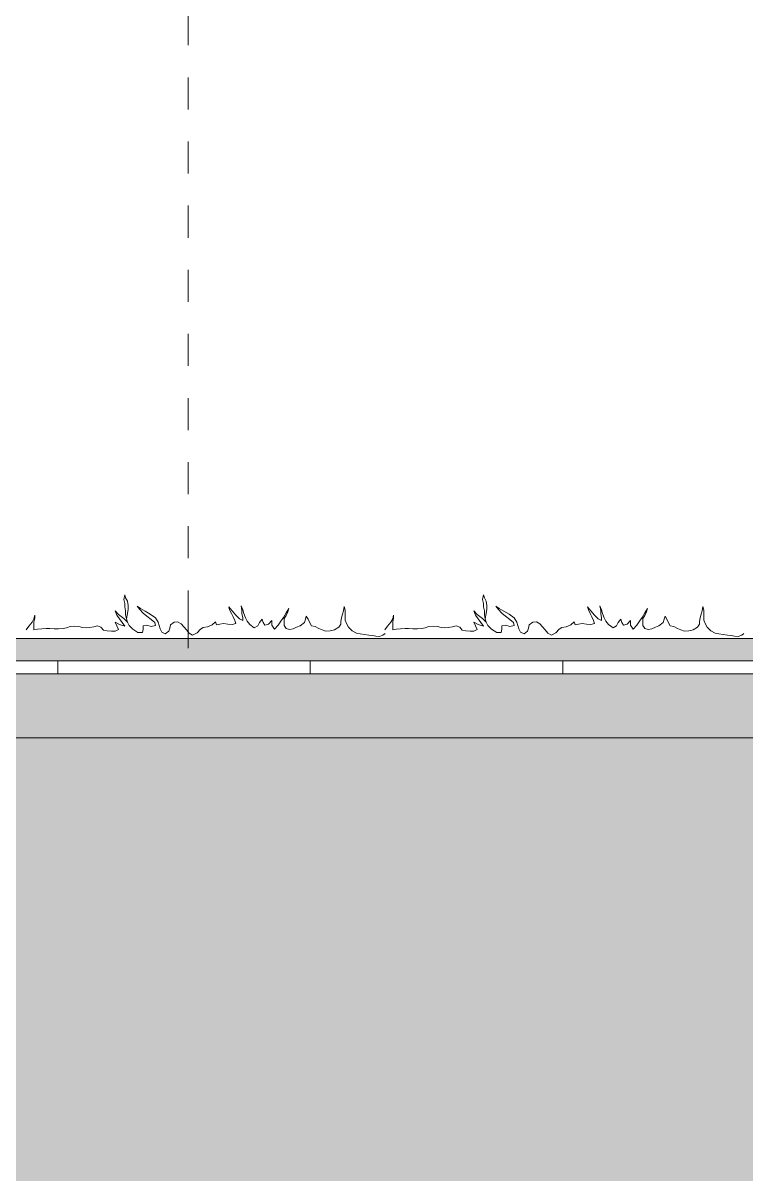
# Model space of a CAD drawing. Header units: millimetres. Extents: x -19 to 261, y -91 to 25.
# Drawn here: x 219.998 to 222.253, y -22.944 to -19.333 of the extents above; entities that cross this region are included whole.
import ezdxf

# ---------------------------------------------------------------- set-up
doc = ezdxf.new("R2010")
doc.units = ezdxf.units.MM
doc.linetypes.add('ACAD_ISO14W100_S12', pattern=[0.06, 0, -0.03, 0, -0.03])
doc.layers.add('XR$3$STANDARD_1', color=7, linetype='Continuous', lineweight=18, true_color=0x000000)

# ---------------------------------------------------------------- blocks, each defined once
blk = doc.blocks.new('ELEMENTO_RETINO_3')
at = {"layer": 'XR$3$STANDARD_1', "color": 18, "lineweight": 18, "true_color": 0x000000}
for p, q in [((221.4317, -21.1309), (221.4344, -21.1161)), ((221.4344, -21.1161), (221.4372, -21.1251)), ((221.4317, -21.1309), (221.4344, -21.1429)), ((221.4344, -21.1429), (221.4344, -21.1531)), ((221.4344, -21.1531), (221.4372, -21.1661)), ((221.4372, -21.1251), (221.4427, -21.1359)), ((221.4427, -21.1359), (221.4454, -21.1495)), ((221.4454, -21.1605), (221.4454, -21.1495)), ((221.4729, -21.1517), (221.4839, -21.1583)), ((221.4729, -21.1517), (221.4812, -21.1623)), ((221.4839, -21.1583), (221.4977, -21.1667)), ((221.7589, -21.1535), (221.7699, -21.1659)), ((221.7589, -21.1535), (221.7617, -21.1631)), ((221.7974, -21.1507), (221.8029, -21.1633)), ((221.7974, -21.1507), (221.8002, -21.1649)), ((221.9377, -21.1727), (221.9459, -21.1591)), ((221.9432, -21.1693), (221.9459, -21.1591)), ((222.1164, -21.1659), (222.1192, -21.1529)), ((222.1192, -21.1529), (222.1219, -21.1643)), ((221.1457, -21.2015), (221.1512, -21.1911)), ((221.1512, -21.1911), (221.1539, -21.1791)), ((221.1512, -21.2007), (221.1539, -21.1889)), ((221.1539, -21.1889), (221.1539, -21.1791)), ((221.4042, -21.1659), (221.4152, -21.1777)), ((221.4042, -21.1659), (221.4097, -21.1795)), ((221.4097, -21.1795), (221.4179, -21.1909)), ((221.4152, -21.1777), (221.4317, -21.1901)), ((221.4179, -21.1909), (221.4262, -21.2021)), ((221.4317, -21.1901), (221.4427, -21.2009)), ((221.4372, -21.1661), (221.4372, -21.1787)), ((221.4372, -21.1787), (221.4399, -21.1913)), ((221.4399, -21.1907), (221.4427, -21.1747)), ((221.4399, -21.1907), (221.4427, -21.2015)), ((221.4399, -21.1913), (221.4427, -21.2009)), ((221.4427, -21.1747), (221.4454, -21.1605)), ((221.4812, -21.1623), (221.4922, -21.1737)), ((221.4922, -21.1737), (221.5032, -21.1827)), ((221.4977, -21.1667), (221.5142, -21.1763)), ((221.5032, -21.1827), (221.5169, -21.1927)), ((221.5142, -21.1763), (221.5307, -21.1881)), ((221.5169, -21.1927), (221.5279, -21.2029)), ((221.5307, -21.1881), (221.5389, -21.2011)), ((221.7617, -21.1631), (221.7672, -21.1739)), ((221.7672, -21.1739), (221.7727, -21.1851)), ((221.7699, -21.1659), (221.7809, -21.1799)), ((221.7727, -21.1851), (221.7782, -21.1965)), ((221.7809, -21.1799), (221.7919, -21.1907)), ((221.7919, -21.1907), (221.8029, -21.1963)), ((221.8002, -21.1649), (221.8002, -21.1757)), ((221.8002, -21.1757), (221.8029, -21.1871)), ((221.8029, -21.1633), (221.8057, -21.1741)), ((221.8029, -21.1871), (221.8029, -21.1963)), ((221.8057, -21.1741), (221.8112, -21.1877)), ((221.8112, -21.1877), (221.8167, -21.1985)), ((221.8552, -21.2027), (221.8634, -21.1917)), ((221.8634, -21.1917), (221.8662, -21.2019)), ((221.9212, -21.1985), (221.9294, -21.1865)), ((221.9294, -21.1865), (221.9377, -21.1727)), ((221.9322, -21.1899), (221.9377, -21.1801)), ((221.9322, -21.1997), (221.9322, -21.1899)), ((221.9377, -21.1801), (221.9432, -21.1693)), ((221.9954, -21.2029), (221.9982, -21.1915)), ((221.9982, -21.1915), (222.0009, -21.1825)), ((222.0009, -21.1825), (222.0064, -21.1921)), ((222.0064, -21.1921), (222.0119, -21.2033)), ((222.1082, -21.1991), (222.1109, -21.1877)), ((222.1109, -21.1877), (222.1137, -21.1763)), ((222.1137, -21.1763), (222.1164, -21.1659)), ((222.1219, -21.1745), (222.1219, -21.1643)), ((222.1219, -21.1847), (222.1219, -21.1745)), ((222.1219, -21.1955), (222.1219, -21.1847)), ((222.1219, -21.1955), (222.1274, -21.2079)), ((221.1264, -21.2255), (221.1347, -21.2141)), ((221.1347, -21.2141), (221.1457, -21.2015)), ((221.1512, -21.2133), (221.1512, -21.2007)), ((221.1512, -21.2253), (221.1512, -21.2133)), ((221.1512, -21.2253), (221.1622, -21.2229)), ((221.1622, -21.2229), (221.1759, -21.2221)), ((221.1759, -21.2221), (221.1897, -21.2215)), ((221.1897, -21.2215), (221.2007, -21.2213)), ((221.2007, -21.2213), (221.2144, -21.2225)), ((221.2144, -21.2225), (221.2282, -21.2223)), ((221.2282, -21.2223), (221.2419, -21.2215)), ((221.2419, -21.2215), (221.2529, -21.2191)), ((221.2529, -21.2191), (221.2639, -21.2151)), ((221.2639, -21.2151), (221.2777, -21.2143)), ((221.2777, -21.2143), (221.2914, -21.2149)), ((221.2914, -21.2149), (221.3024, -21.2175)), ((221.3024, -21.2175), (221.3134, -21.2191)), ((221.3134, -21.2191), (221.3244, -21.2185)), ((221.3244, -21.2185), (221.3382, -21.2161)), ((221.3382, -21.2161), (221.3492, -21.2131)), ((221.3492, -21.2131), (221.3602, -21.2171)), ((221.3602, -21.2171), (221.3684, -21.2261)), ((221.3684, -21.2261), (221.3794, -21.2287)), ((221.3794, -21.2287), (221.3932, -21.2299)), ((221.3932, -21.2299), (221.4042, -21.2291)), ((221.4042, -21.2013), (221.4179, -21.2091)), ((221.4042, -21.2013), (221.4097, -21.2131)), ((221.4042, -21.2291), (221.4152, -21.2245)), ((221.4097, -21.2131), (221.4152, -21.2245)), ((221.4179, -21.2091), (221.4344, -21.2135)), ((221.4262, -21.2021), (221.4344, -21.2135)), ((221.4427, -21.2015), (221.4482, -21.2117)), ((221.4482, -21.2117), (221.4592, -21.2229)), ((221.4592, -21.2229), (221.4757, -21.2331)), ((221.4894, -21.2335), (221.4922, -21.2227)), ((221.4922, -21.2129), (221.5032, -21.2111)), ((221.4922, -21.2129), (221.4922, -21.2227)), ((221.5032, -21.2111), (221.5169, -21.2149)), ((221.5169, -21.2149), (221.5307, -21.2119)), ((221.5279, -21.2029), (221.5307, -21.2119)), ((221.5389, -21.2011), (221.5417, -21.2113)), ((221.5417, -21.2113), (221.5444, -21.2221)), ((221.5444, -21.2221), (221.5499, -21.2323)), ((221.5609, -21.2379), (221.5719, -21.2293)), ((221.5719, -21.2293), (221.5747, -21.2201)), ((221.5747, -21.2201), (221.5774, -21.2093)), ((221.5774, -21.2093), (221.5884, -21.2017)), ((221.5884, -21.2017), (221.5994, -21.2005)), ((221.5994, -21.2005), (221.6104, -21.2061)), ((221.6104, -21.2061), (221.6187, -21.2163)), ((221.6187, -21.2163), (221.6269, -21.2253)), ((221.6269, -21.2253), (221.6352, -21.2355)), ((221.6599, -21.2347), (221.6709, -21.2237)), ((221.6709, -21.2237), (221.6792, -21.2185)), ((221.6792, -21.2185), (221.6929, -21.2155)), ((221.6929, -21.2155), (221.7067, -21.2097)), ((221.7067, -21.2097), (221.7177, -21.2005)), ((221.7177, -21.2005), (221.7204, -21.2095)), ((221.7204, -21.2095), (221.7314, -21.2077)), ((221.7314, -21.2077), (221.7424, -21.2059)), ((221.7424, -21.2059), (221.7562, -21.2075)), ((221.7562, -21.2075), (221.7699, -21.2091)), ((221.7699, -21.2091), (221.7809, -21.2057)), ((221.7782, -21.1965), (221.7809, -21.2057)), ((221.8167, -21.1985), (221.8249, -21.2091)), ((221.8249, -21.2091), (221.8387, -21.2187)), ((221.8387, -21.2187), (221.8497, -21.2129)), ((221.8497, -21.2129), (221.8552, -21.2027)), ((221.8662, -21.2019), (221.8717, -21.2111)), ((221.8717, -21.2111), (221.8827, -21.2075)), ((221.8827, -21.2075), (221.8937, -21.1965)), ((221.8937, -21.2107), (221.8937, -21.1965)), ((221.8937, -21.2107), (221.9019, -21.2227)), ((221.9019, -21.2227), (221.9129, -21.2111)), ((221.9129, -21.2111), (221.9212, -21.1985)), ((221.9322, -21.2121), (221.9322, -21.1997)), ((221.9322, -21.2121), (221.9377, -21.2211)), ((221.9377, -21.2211), (221.9487, -21.2245)), ((221.9487, -21.2245), (221.9597, -21.2221)), ((221.9597, -21.2221), (221.9707, -21.2169)), ((221.9707, -21.2169), (221.9817, -21.2127)), ((221.9817, -21.2127), (221.9954, -21.2029)), ((222.0119, -21.2033), (222.0174, -21.2125)), ((222.0174, -21.2125), (222.0284, -21.2151)), ((222.0284, -21.2151), (222.0394, -21.2207)), ((222.0394, -21.2207), (222.0504, -21.2257)), ((222.0504, -21.2257), (222.0614, -21.2291)), ((222.0614, -21.2291), (222.0752, -21.2285)), ((222.0752, -21.2285), (222.0889, -21.2249)), ((222.0889, -21.2249), (222.1027, -21.2173)), ((222.1027, -21.2173), (222.1082, -21.2081)), ((222.1082, -21.1991), (222.1082, -21.2081)), ((222.1274, -21.2079), (222.1329, -21.2171)), ((222.1329, -21.2171), (222.1439, -21.2283)), ((222.1439, -21.2283), (222.1577, -21.2357)), ((221.4757, -21.2331), (221.4894, -21.2335)), ((221.5499, -21.2323), (221.5609, -21.2379)), ((221.6352, -21.2355), (221.6462, -21.2421)), ((221.6462, -21.2421), (221.6599, -21.2347)), ((222.1577, -21.2357), (222.1687, -21.2377)), ((222.1687, -21.2377), (222.1824, -21.2399)), ((222.1824, -21.2399), (222.1962, -21.2415)), ((222.1962, -21.2415), (222.2072, -21.2425)), ((222.2072, -21.2425), (222.2182, -21.2447)), ((222.2182, -21.2447), (222.2292, -21.2463)), ((222.2292, -21.2463), (222.2402, -21.2417)), ((222.2402, -21.2417), (222.2464, -21.237))]:
    blk.add_line(p, q, dxfattribs=at)
blk = doc.blocks.new('ELEMENTO_RETINO_4')
at = {"layer": 'XR$3$STANDARD_1', "color": 18, "lineweight": 18, "true_color": 0x000000}
for p, q in [((220.3124, -21.1309), (220.3152, -21.1161)), ((220.3152, -21.1161), (220.3179, -21.1251)), ((220.3124, -21.1309), (220.3152, -21.1429)), ((220.3152, -21.1429), (220.3152, -21.1531)), ((220.3152, -21.1531), (220.3179, -21.1661)), ((220.3179, -21.1251), (220.3234, -21.1359)), ((220.3234, -21.1359), (220.3262, -21.1495)), ((220.3262, -21.1605), (220.3262, -21.1495)), ((220.3537, -21.1517), (220.3647, -21.1583)), ((220.3537, -21.1517), (220.3619, -21.1623)), ((220.3647, -21.1583), (220.3784, -21.1667)), ((220.6397, -21.1535), (220.6507, -21.1659)), ((220.6397, -21.1535), (220.6424, -21.1631)), ((220.6782, -21.1507), (220.6837, -21.1633)), ((220.6782, -21.1507), (220.6809, -21.1649)), ((220.8184, -21.1727), (220.8267, -21.1591)), ((220.8239, -21.1693), (220.8267, -21.1591)), ((220.9972, -21.1659), (220.9999, -21.1529)), ((220.9999, -21.1529), (221.0027, -21.1643)), ((220.0264, -21.2015), (220.0319, -21.1911)), ((220.0319, -21.1911), (220.0347, -21.1791)), ((220.0319, -21.2007), (220.0347, -21.1889)), ((220.0347, -21.1889), (220.0347, -21.1791)), ((220.2849, -21.1659), (220.2959, -21.1777)), ((220.2849, -21.1659), (220.2904, -21.1795)), ((220.2904, -21.1795), (220.2987, -21.1909)), ((220.2959, -21.1777), (220.3124, -21.1901)), ((220.2987, -21.1909), (220.3069, -21.2021)), ((220.3124, -21.1901), (220.3234, -21.2009)), ((220.3179, -21.1661), (220.3179, -21.1787)), ((220.3179, -21.1787), (220.3207, -21.1913)), ((220.3207, -21.1907), (220.3234, -21.1747)), ((220.3207, -21.1907), (220.3234, -21.2015)), ((220.3207, -21.1913), (220.3234, -21.2009)), ((220.3234, -21.1747), (220.3262, -21.1605)), ((220.3619, -21.1623), (220.3729, -21.1737)), ((220.3729, -21.1737), (220.3839, -21.1827)), ((220.3784, -21.1667), (220.3949, -21.1763)), ((220.3839, -21.1827), (220.3977, -21.1927)), ((220.3949, -21.1763), (220.4114, -21.1881)), ((220.3977, -21.1927), (220.4087, -21.2029)), ((220.4114, -21.1881), (220.4197, -21.2011)), ((220.6424, -21.1631), (220.6479, -21.1739)), ((220.6479, -21.1739), (220.6534, -21.1851)), ((220.6507, -21.1659), (220.6617, -21.1799)), ((220.6534, -21.1851), (220.6589, -21.1965)), ((220.6617, -21.1799), (220.6727, -21.1907)), ((220.6727, -21.1907), (220.6837, -21.1963)), ((220.6809, -21.1649), (220.6809, -21.1757)), ((220.6809, -21.1757), (220.6837, -21.1871)), ((220.6837, -21.1633), (220.6864, -21.1741)), ((220.6837, -21.1871), (220.6837, -21.1963)), ((220.6864, -21.1741), (220.6919, -21.1877)), ((220.6919, -21.1877), (220.6974, -21.1985)), ((220.7359, -21.2027), (220.7442, -21.1917)), ((220.7442, -21.1917), (220.7469, -21.2019)), ((220.8019, -21.1985), (220.8102, -21.1865)), ((220.8102, -21.1865), (220.8184, -21.1727)), ((220.8129, -21.1899), (220.8184, -21.1801)), ((220.8129, -21.1997), (220.8129, -21.1899)), ((220.8184, -21.1801), (220.8239, -21.1693)), ((220.8762, -21.2029), (220.8789, -21.1915)), ((220.8789, -21.1915), (220.8817, -21.1825)), ((220.8817, -21.1825), (220.8872, -21.1921)), ((220.8872, -21.1921), (220.8927, -21.2033)), ((220.9889, -21.1991), (220.9917, -21.1877)), ((220.9917, -21.1877), (220.9944, -21.1763)), ((220.9944, -21.1763), (220.9972, -21.1659)), ((221.0027, -21.1745), (221.0027, -21.1643)), ((221.0027, -21.1847), (221.0027, -21.1745)), ((221.0027, -21.1955), (221.0027, -21.1847)), ((221.0027, -21.1955), (221.0082, -21.2079)), ((220.0072, -21.2255), (220.0154, -21.2141)), ((220.0154, -21.2141), (220.0264, -21.2015)), ((220.0319, -21.2133), (220.0319, -21.2007)), ((220.0319, -21.2253), (220.0319, -21.2133)), ((220.0319, -21.2253), (220.0429, -21.2229)), ((220.0429, -21.2229), (220.0567, -21.2221)), ((220.0567, -21.2221), (220.0704, -21.2215)), ((220.0704, -21.2215), (220.0814, -21.2213)), ((220.0814, -21.2213), (220.0952, -21.2225)), ((220.0952, -21.2225), (220.1089, -21.2223)), ((220.1089, -21.2223), (220.1227, -21.2215)), ((220.1227, -21.2215), (220.1337, -21.2191)), ((220.1337, -21.2191), (220.1447, -21.2151)), ((220.1447, -21.2151), (220.1584, -21.2143)), ((220.1584, -21.2143), (220.1722, -21.2149)), ((220.1722, -21.2149), (220.1832, -21.2175)), ((220.1832, -21.2175), (220.1942, -21.2191)), ((220.1942, -21.2191), (220.2052, -21.2185)), ((220.2052, -21.2185), (220.2189, -21.2161)), ((220.2189, -21.2161), (220.2299, -21.2131)), ((220.2299, -21.2131), (220.2409, -21.2171)), ((220.2409, -21.2171), (220.2492, -21.2261)), ((220.2492, -21.2261), (220.2602, -21.2287)), ((220.2602, -21.2287), (220.2739, -21.2299)), ((220.2739, -21.2299), (220.2849, -21.2291)), ((220.2849, -21.2013), (220.2987, -21.2091)), ((220.2849, -21.2013), (220.2904, -21.2131)), ((220.2849, -21.2291), (220.2959, -21.2245)), ((220.2904, -21.2131), (220.2959, -21.2245)), ((220.2987, -21.2091), (220.3152, -21.2135)), ((220.3069, -21.2021), (220.3152, -21.2135)), ((220.3234, -21.2015), (220.3289, -21.2117)), ((220.3289, -21.2117), (220.3399, -21.2229)), ((220.3399, -21.2229), (220.3564, -21.2331)), ((220.3702, -21.2335), (220.3729, -21.2227)), ((220.3729, -21.2129), (220.3839, -21.2111)), ((220.3729, -21.2129), (220.3729, -21.2227)), ((220.3839, -21.2111), (220.3977, -21.2149)), ((220.3977, -21.2149), (220.4114, -21.2119)), ((220.4087, -21.2029), (220.4114, -21.2119)), ((220.4197, -21.2011), (220.4224, -21.2113)), ((220.4224, -21.2113), (220.4252, -21.2221)), ((220.4252, -21.2221), (220.4307, -21.2323)), ((220.4417, -21.2379), (220.4527, -21.2293)), ((220.4527, -21.2293), (220.4554, -21.2201)), ((220.4554, -21.2201), (220.4582, -21.2093)), ((220.4582, -21.2093), (220.4692, -21.2017)), ((220.4692, -21.2017), (220.4802, -21.2005)), ((220.4802, -21.2005), (220.4912, -21.2061)), ((220.4912, -21.2061), (220.4994, -21.2163)), ((220.4994, -21.2163), (220.5077, -21.2253)), ((220.5077, -21.2253), (220.5159, -21.2355)), ((220.5407, -21.2347), (220.5517, -21.2237)), ((220.5517, -21.2237), (220.5599, -21.2185)), ((220.5599, -21.2185), (220.5737, -21.2155)), ((220.5737, -21.2155), (220.5874, -21.2097)), ((220.5874, -21.2097), (220.5984, -21.2005)), ((220.5984, -21.2005), (220.6012, -21.2095)), ((220.6012, -21.2095), (220.6122, -21.2077)), ((220.6122, -21.2077), (220.6232, -21.2059)), ((220.6232, -21.2059), (220.6369, -21.2075)), ((220.6369, -21.2075), (220.6507, -21.2091)), ((220.6507, -21.2091), (220.6617, -21.2057)), ((220.6589, -21.1965), (220.6617, -21.2057)), ((220.6974, -21.1985), (220.7057, -21.2091)), ((220.7057, -21.2091), (220.7194, -21.2187)), ((220.7194, -21.2187), (220.7304, -21.2129)), ((220.7304, -21.2129), (220.7359, -21.2027)), ((220.7469, -21.2019), (220.7524, -21.2111)), ((220.7524, -21.2111), (220.7634, -21.2075)), ((220.7634, -21.2075), (220.7744, -21.1965)), ((220.7744, -21.2107), (220.7744, -21.1965)), ((220.7744, -21.2107), (220.7827, -21.2227)), ((220.7827, -21.2227), (220.7937, -21.2111)), ((220.7937, -21.2111), (220.8019, -21.1985)), ((220.8129, -21.2121), (220.8129, -21.1997)), ((220.8129, -21.2121), (220.8184, -21.2211)), ((220.8184, -21.2211), (220.8294, -21.2245)), ((220.8294, -21.2245), (220.8404, -21.2221)), ((220.8404, -21.2221), (220.8514, -21.2169)), ((220.8514, -21.2169), (220.8624, -21.2127)), ((220.8624, -21.2127), (220.8762, -21.2029)), ((220.8927, -21.2033), (220.8982, -21.2125)), ((220.8982, -21.2125), (220.9092, -21.2151)), ((220.9092, -21.2151), (220.9202, -21.2207)), ((220.9202, -21.2207), (220.9312, -21.2257)), ((220.9312, -21.2257), (220.9422, -21.2291)), ((220.9422, -21.2291), (220.9559, -21.2285)), ((220.9559, -21.2285), (220.9697, -21.2249)), ((220.9697, -21.2249), (220.9834, -21.2173)), ((220.9834, -21.2173), (220.9889, -21.2081)), ((220.9889, -21.1991), (220.9889, -21.2081)), ((221.0082, -21.2079), (221.0137, -21.2171)), ((221.0137, -21.2171), (221.0247, -21.2283)), ((221.0247, -21.2283), (221.0384, -21.2357)), ((220.3564, -21.2331), (220.3702, -21.2335)), ((220.4307, -21.2323), (220.4417, -21.2379)), ((220.5159, -21.2355), (220.5269, -21.2421)), ((220.5269, -21.2421), (220.5407, -21.2347)), ((221.0384, -21.2357), (221.0494, -21.2377)), ((221.0494, -21.2377), (221.0632, -21.2399)), ((221.0632, -21.2399), (221.0769, -21.2415)), ((221.0769, -21.2415), (221.0879, -21.2425)), ((221.0879, -21.2425), (221.0989, -21.2447)), ((221.0989, -21.2447), (221.1099, -21.2463)), ((221.1099, -21.2463), (221.1209, -21.2417)), ((221.1209, -21.2417), (221.1272, -21.237))]:
    blk.add_line(p, q, dxfattribs=at)

msp = doc.modelspace()

# ---------------------------------------------------------------- hatches: boundary and pattern name
at = {"layer": 'XR$3$STANDARD_1', "lineweight": 30, "true_color": 0x000000}
h = msp.add_hatch(dxfattribs=at)
h.set_pattern_fill('TRATTEGGIO_8', color=18, scale=0.1, style=0, pattern_type=2)
h.set_pattern_definition([(135, (0, 0), (-0.21213203, -0.21213203), [0.2, -0.1]), (135, (-0.10607, -0.10607), (-0.21213203, -0.21213203), [0.2, -0.1])])
h.paths.add_polyline_path([(209.3034, -21.4322), (209.3899, -21.4322), (209.3899, -21.4022), (204.284, -21.4022), (204.284, -22.9439), (240.5714, -22.9439), (240.5714, -21.2522), (239.6834, -21.2522), (238.5461, -21.2552), (238.5204, -21.2522), (237.3737, -21.2626), (235.0604, -21.2522), (233.9184, -21.2577), (231.6513, -21.2522), (230.5163, -21.2617), (229.3734, -21.2673), (228.5666, -21.261), (228.5666, -21.6578), (228.6532, -21.6578), (228.6532, -21.8678), (228.4466, -21.8678), (228.4466, -21.7822), (225.6466, -21.7822), (225.6466, -21.5622), (209.5099, -21.5622), (209.5099, -21.8565), (209.3899, -21.8565), (209.3899, -21.8522), (209.3034, -21.8522)], flags=0)
at = {"layer": 'XR$3$STANDARD_1', "lineweight": 18, "true_color": 0x000000}
h = msp.add_hatch(dxfattribs=at)
h.set_pattern_fill('RETINO', color=18, scale=0.01575, style=0, pattern_type=2)
h.set_pattern_definition([(0, (0.0315, 0.0315), (0.01575, 0.01575), [0.01575, -0.01575]), (90, (0.0315, 0.0315), (-0.01575, 0.01575), [0.01575, -0.01575])])
h.paths.add_polyline_path([(209.5099, -21.3222), (225.6466, -21.3222), (225.6466, -21.2522), (209.5099, -21.2522)], flags=0)
h = msp.add_hatch(dxfattribs=at)
h.set_pattern_fill('RETINO', color=18, scale=0.39375, style=0, pattern_type=2)
h.set_pattern_definition([(0, (0.7875, 0.7875), (0.39375, 0.39375), [0.39375, -0.39375]), (90, (0.7875, 0.7875), (-0.39375, 0.39375), [0.39375, -0.39375])])
h.paths.add_polyline_path([(215.1863, -21.3622), (225.6466, -21.3622), (225.6466, -21.3222), (215.1863, -21.3222)], flags=0)
h = msp.add_hatch(dxfattribs=at)
h.set_pattern_fill('TRATTEGGIO_50', color=18, scale=0.1, angle=90, style=0, pattern_type=2)
h.set_pattern_definition([(135, (0, 0), (-0.2828427, -0.2828427), []), (135, (-0.14142, -0.14142), (-0.2828427, -0.2828427), [0, -0.03, 0, -0.03])])
h.paths.add_polyline_path([(209.5099, -21.3622), (209.5099, -21.5622), (225.6466, -21.5622), (225.6466, -21.3622)], flags=0)

# ---------------------------------------------------------------- linework, layer by layer
at = {"layer": 'XR$3$STANDARD_1', "color": 1, "linetype": 'ACAD_ISO14W100_S12', "lineweight": 18, "true_color": 0xff0000}
for p, q in [((220.5133, -21.2022), (220.5133, -15.9694)), ((220.5133, -21.2822), (220.5133, -21.203))]:
    msp.add_line(p, q, dxfattribs=at)
at = {"layer": 'XR$3$STANDARD_1', "color": 18, "lineweight": 18, "true_color": 0x000000}
for p, q in [((209.5099, -21.2522), (225.6466, -21.2522)), ((209.5099, -21.3222), (225.6466, -21.3222)), ((209.5099, -21.3622), (225.6466, -21.3622)), ((209.5099, -21.5622), (225.6466, -21.5622))]:
    msp.add_line(p, q, dxfattribs=at)

# ---------------------------------------------------------------- block references
for name in ['ELEMENTO_RETINO_4', 'ELEMENTO_RETINO_3']:
    msp.add_blockref(name, (0, 0), dxfattribs=at)

doc.saveas('drawing.dxf')
